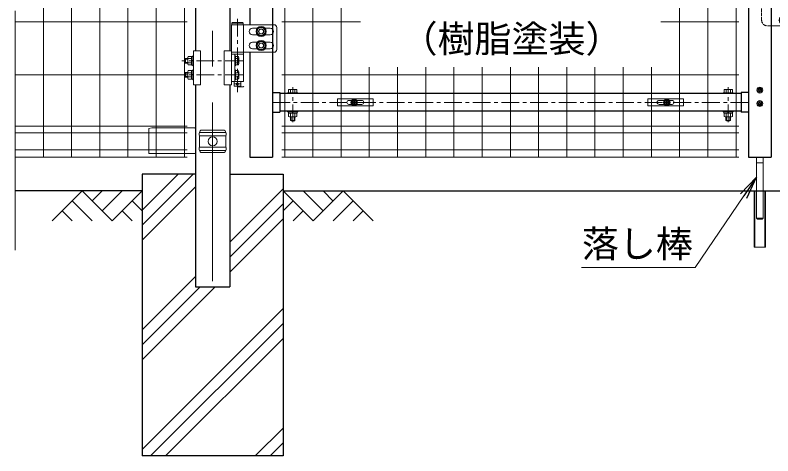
# Model space of a CAD drawing. Units: millimetres, scale not verified. Extents: x -4200 to 4200, y -2970 to 2970.
# Drawn here: x -172 to 1171, y -453 to 329 of the extents above; entities that cross this region are included whole.
import ezdxf
from ezdxf.enums import TextEntityAlignment as Align

# ---------------------------------------------------------------- set-up
doc = ezdxf.new("R2010")
doc.units = ezdxf.units.MM
doc.header["$LTSCALE"] = 10
doc.linetypes.add('DASHED', pattern=[7.5, 6, -1.5])
doc.linetypes.add('USER1', pattern=[50.8, 31.75, -6.35, 6.35, -6.35])
for name, color, linetype, lineweight in [('0-0_D-STR-TXT', 7, 'Continuous', 13), ('0-1_D-STR4', 7, 'Continuous', 25), ('0-2_D-STR-DIM', 7, 'Continuous', 13), ('0-4_Defpoints', 6, 'Continuous', 25), ('0-5_D-BGD', 7, 'Continuous', 25), ('0-6_D-STR1', 1, 'Continuous', 25), ('0-7_D-BMK', 2, 'USER1', 13), ('0-8_D-STR3', 3, 'Continuous', 13), ('0-A_D-DCR-HCH', 7, 'Continuous', 13), ('0-B_D-STR2', 7, 'Continuous', 13)]:
    doc.layers.add(name, color=color, linetype=linetype, lineweight=lineweight)
doc.layers.add('0-3_0', color=7, linetype='Continuous')
doc.styles.add('ＭＳ ゴシック', font='')
doc.styles.get('ＭＳ ゴシック').set_extended_font_data('MS Gothic')

# ---------------------------------------------------------------- blocks, each defined once
blk = doc.blocks.new('U40')
at = {"layer": '0-4_Defpoints'}
for centre in [(1950, 1272), (7490, 1272)]:
    blk.add_circle(centre, 40, dxfattribs=at)
at = {"layer": '0-6_D-STR1'}
for p, q in [((500, 5150), (500, 300)), ((100, 4275), (100, 2650)), ((8940, 3720), (8940, 300)), ((9340, 3560), (9340, 300)), ((100, 2160), (100, 300)), ((500, 1447), (630, 1447)), ((630, 1447), (630, 1097)), ((8810, 1427), (630, 1427)), ((8810, 1447), (8810, 1097)), ((8940, 1447), (8810, 1447)), ((500, 1097), (630, 1097)), ((8810, 1117), (630, 1117)), ((8940, 1097), (8810, 1097)), ((100, 300), (500, 300)), ((8940, 300), (9340, 300))]:
    blk.add_line(p, q, dxfattribs=at)
at = {"layer": '0-7_D-BMK'}
for p, q in [((-119.5, 2755.4), (-119.5, 1450.6)), ((-21.5, 2010), (-1107.5, 2010)), ((-21.5, 1760), (-1107.5, 1760)), ((-169.5, 1600), (-69.5, 1600)), ((860, 918.5), (860, 1539.4)), ((8580, 918.5), (8580, 1539.4)), ((8940, 1272), (500, 1272))]:
    blk.add_line(p, q, dxfattribs=at)
at = {"layer": '0-8_D-STR3'}
for p, q in [((-209.5, 2690), (-219.5, 2680)), ((-209.5, 2690), (-29.5, 2690)), ((-29.5, 2690), (-19.5, 2680)), ((-228, 2650), (-228, 1585)), ((-228, 2650), (-11, 2650)), ((-228, 2650), (-11, 2650)), ((-219.5, 2680), (-19.5, 2680)), ((-219.5, 2650), (-219.5, 2680)), ((-219.5, 2650), (-19.5, 2650)), ((-19.5, 2650), (-19.5, 2680)), ((-11, 2160), (-11, 2650)), ((-11, 2650), (527.6, 2650)), ((232.9, 2590), (147.6, 2590)), ((367.1, 2590), (457.6, 2590)), ((577.6, 2600), (577.6, 2210)), ((232.9, 2470), (147.6, 2470)), ((367.1, 2470), (457.6, 2470)), ((232.9, 2340), (147.6, 2340)), ((367.1, 2340), (457.6, 2340)), ((-897.2, 2185), (-897.2, 1585)), ((-897.2, 2185), (-772.2, 2185)), ((-772.2, 2185), (-772.2, 1585)), ((-353, 2185), (-353, 1585)), ((-228, 2185), (-353, 2185)), ((-228, 2160), (-11, 2160)), ((-228, 2160), (-11, 2160)), ((-14.5, 2160), (-224.5, 2160)), ((-224.5, 2130), (-224.5, 2160)), ((-14.5, 2130), (-14.5, 2160)), ((-11, 2160), (527.6, 2160)), ((232.9, 2220), (147.6, 2220)), ((367.1, 2220), (457.6, 2220)), ((-1042, 2050), (-1052, 2040)), ((-998.2, 2050), (-1042, 2050)), ((-998.2, 2067.8), (-998.2, 1952.3)), ((-933.2, 2085), (-991.2, 2085)), ((-933.2, 2047.5), (-991.2, 2047.5)), ((-933.2, 2085), (-933.2, 1935)), ((-913.2, 2020.7), (-933.2, 2009.1)), ((-897.2, 2100), (-913.2, 2100)), ((-913.2, 2100), (-913.2, 1920)), ((-913.2, 2087), (-913.2, 1933)), ((-897.2, 1920), (-897.2, 2100)), ((-11, 2130), (-228, 2130)), ((-224.5, 2130), (-14.5, 2130)), ((-168, 1640), (-168, 2130)), ((-152, 1920), (-152, 2100)), ((-107.8, 2085), (-152, 2085)), ((-152, 2085), (-152, 1935)), ((-107.8, 2047.6), (-152, 2047.6)), ((-97, 2066.3), (-97, 1953.7)), ((-11, 1640), (-11, 2130)), ((-998.2, 1980), (-1052, 1980)), ((-998.2, 1970), (-1042, 1970)), ((-933.2, 1972.5), (-991.2, 1972.5)), ((-933.2, 1935), (-991.2, 1935)), ((-913.2, 2013.8), (-933.2, 2002.2)), ((-913.2, 1933), (-933.2, 1933)), ((-897.2, 1920), (-913.2, 1920)), ((-152, 1920), (-168, 1920)), ((-107.8, 1972.4), (-152, 1972.4)), ((-107.8, 1935), (-152, 1935)), ((-1042, 1800), (-1052, 1790)), ((-998.2, 1800), (-1042, 1800)), ((-998.2, 1817.8), (-998.2, 1702.3)), ((-933.2, 1835), (-991.2, 1835)), ((-933.2, 1797.5), (-991.2, 1797.5)), ((-933.2, 1835), (-933.2, 1685)), ((-913.2, 1770.7), (-933.2, 1759.1)), ((-913.2, 1763.8), (-933.2, 1752.2)), ((-897.2, 1850), (-913.2, 1850)), ((-913.2, 1850), (-913.2, 1670)), ((-913.2, 1837), (-913.2, 1683)), ((-897.2, 1670), (-897.2, 1850)), ((-152, 1670), (-152, 1850)), ((-107.8, 1835), (-152, 1835)), ((-152, 1835), (-152, 1685)), ((-107.8, 1797.6), (-152, 1797.6)), ((-97, 1816.3), (-97, 1703.7)), ((-998.2, 1730), (-1052, 1730)), ((-998.2, 1720), (-1042, 1720)), ((-933.2, 1722.5), (-991.2, 1722.5)), ((-933.2, 1685), (-991.2, 1685)), ((-913.2, 1683), (-933.2, 1683)), ((-897.2, 1670), (-913.2, 1670)), ((-228, 1640), (-11, 1640)), ((-179.5, 1640), (-179.5, 1560)), ((-152, 1670), (-168, 1670)), ((-107.8, 1722.4), (-152, 1722.4)), ((-107.8, 1685), (-152, 1685)), ((-59.5, 1640), (-59.5, 1560)), ((-897.2, 1585), (-772.2, 1585)), ((-228, 1585), (-353, 1585)), ((-59.5, 1560), (-179.5, 1560)), ((-114.5, 1550), (-124.5, 1560)), ((-14.5, 1550), (-114.5, 1550)), ((-4.5, 1560), (-14.5, 1550)), ((785, 1443), (785, 1497.5)), ((916.3, 1503), (803.8, 1503)), ((822.5, 1443), (822.5, 1497.5)), ((897.5, 1443), (897.5, 1497.5)), ((935, 1443), (935, 1497.5)), ((8505, 1443), (8505, 1497.5)), ((8523.7, 1503), (8636.2, 1503)), ((8542.5, 1443), (8542.5, 1497.5)), ((8617.5, 1443), (8617.5, 1497.5)), ((8655, 1443), (8655, 1497.5)), ((9121.5, 1485.8), (9108.5, 1486.1)), ((9136.1, 1521.5), (9135.8, 1508.5)), ((9136.1, 1521.5), (9144, 1521.5)), ((9144, 1521.5), (9144.2, 1508.5)), ((9158.5, 1494.2), (9171.5, 1494)), ((9158.5, 1485.8), (9171.5, 1486.1)), ((9171.5, 1494), (9171.5, 1486.1)), ((770, 1443), (770, 1427)), ((770, 1443), (950, 1443)), ((770, 1427), (950, 1427)), ((935, 1443), (785, 1443)), ((950, 1443), (950, 1427)), ((8490, 1443), (8490, 1427)), ((8670, 1443), (8490, 1443)), ((8670, 1427), (8490, 1427)), ((8505, 1443), (8655, 1443)), ((8670, 1443), (8670, 1427)), ((9136.1, 1458.5), (9135.8, 1471.5)), ((9136.1, 1458.5), (9144, 1458.5)), ((9144, 1458.5), (9144.2, 1471.5)), ((9121.5, 1254.2), (9108.5, 1254)), ((9108.5, 1254), (9108.5, 1246.1)), ((9121.5, 1245.8), (9108.5, 1246.1)), ((9136.1, 1281.5), (9135.8, 1268.5)), ((9136.1, 1218.5), (9135.8, 1231.5)), ((9136.1, 1281.5), (9144, 1281.5)), ((9136.1, 1218.5), (9144, 1218.5)), ((9144, 1281.5), (9144.2, 1268.5)), ((9144, 1218.5), (9144.2, 1231.5)), ((9158.5, 1254.2), (9171.5, 1254)), ((9158.5, 1245.8), (9171.5, 1246.1)), ((9171.5, 1254), (9171.5, 1246.1)), ((770, 1117), (770, 1101)), ((770, 1117), (950, 1117)), ((770, 1101), (950, 1101)), ((785, 1081), (785, 1021.5)), ((822.5, 1081), (822.5, 1021.5)), ((863.8, 1081), (852.2, 1101)), ((870.7, 1081), (859.2, 1101)), ((897.5, 1081), (897.5, 1021.5)), ((935, 1081), (935, 1021.5)), ((950, 1117), (950, 1101)), ((8490, 1117), (8490, 1101)), ((8670, 1117), (8490, 1117)), ((8670, 1101), (8490, 1101)), ((8505, 1081), (8505, 1021.5)), ((8542.5, 1081), (8542.5, 1021.5)), ((8569.3, 1081), (8580.8, 1101)), ((8576.2, 1081), (8587.8, 1101)), ((8617.5, 1081), (8617.5, 1021.5)), ((8655, 1081), (8655, 1021.5)), ((8670, 1117), (8670, 1101)), ((803.8, 1016), (916.3, 1016)), ((820, 953), (820, 1016)), ((820, 953), (830, 943)), ((820, 953), (900, 953)), ((830, 943), (830, 1016)), ((890, 943), (830, 943)), ((890, 943), (890, 1016)), ((890, 943), (900, 953)), ((900, 953), (900, 1016)), ((8636.2, 1016), (8523.7, 1016)), ((8540, 953), (8540, 1016)), ((8550, 943), (8540, 953)), ((8620, 953), (8540, 953)), ((8550, 943), (8550, 1016)), ((8550, 943), (8610, 943)), ((8610, 943), (8610, 1016)), ((8620, 953), (8610, 943)), ((8620, 953), (8620, 1016)), ((9080, 300), (9080, -780.4)), ((9200, 300), (9200, -780.4)), ((9200, 200), (9080, 200)), ((9040, -300), (9240, -300)), ((9040, -1300), (9040, -300)), ((9052, -1300), (9052, -300)), ((9228, -1300), (9228, -300)), ((9240, -1300), (9240, -300)), ((9080, -780.4), (9200, -780.4)), ((9080, -780.4), (9100, -800.4)), ((9180, -800.4), (9100, -800.4)), ((9180, -800.4), (9100, -800.4)), ((9180, -800.4), (9200, -780.4)), ((9240, -1300), (9040, -1300))]:
    blk.add_line(p, q, dxfattribs=at)
for points in [[(300, 2611), (370.2, 2570.5), (370.2, 2489.5), (300, 2449), (229.9, 2489.5), (229.9, 2570.5)], [(300, 2361), (370.2, 2320.5), (370.2, 2239.5), (300, 2199), (229.9, 2239.5), (229.9, 2320.5)]]:
    blk.add_lwpolyline(points, close=True, dxfattribs=at)
for points in [[(-1042, 2050), (-1042, 1970), (-1052, 1980)], [(-998.2, 2040), (-1052, 2040), (-1052, 1980)], [(-913.2, 2087), (-933.2, 2087), (-933.2, 1933)], [(-152, 2100), (-168, 2100), (-168, 1920)], [(-1042, 1800), (-1042, 1720), (-1052, 1730)], [(-998.2, 1790), (-1052, 1790), (-1052, 1730)], [(-913.2, 1837), (-933.2, 1837), (-933.2, 1683)], [(-152, 1850), (-168, 1850), (-168, 1670)], [(9121.5, 1494.2), (9108.5, 1494), (9108.5, 1486.1)], [(937, 1081), (783, 1081), (783, 1101)], [(937, 1081), (937, 1101), (783, 1101)], [(8503, 1081), (8657, 1081), (8657, 1101)], [(8503, 1081), (8503, 1101), (8657, 1101)]]:
    blk.add_lwpolyline(points, dxfattribs=at)
for centre, radius in [((300, 2530), 90), ((300, 2530), 90), ((300, 2530), 70.3), ((300, 2530), 45), ((300, 2530), 40), ((300, 2530), 40), ((300, 2280), 90), ((300, 2280), 90), ((300, 2280), 70.3), ((300, 2280), 45), ((300, 2280), 40), ((300, 2280), 40), ((-119.5, 1600), 20), ((9140, 1490), 52.5), ((9140, 1490), 35), ((9140, 1250), 52.5), ((9140, 1250), 35)]:
    blk.add_circle(centre, radius, dxfattribs=at)
for centre, radius, start, end in [((147.6, 2530), 60, 90, 270), ((457.6, 2530), 60, 270, 90), ((527.6, 2600), 50, 0, 90), ((147.6, 2280), 60, 90, 270), ((457.6, 2280), 60, 270, 90), ((527.6, 2210), 50, 270, 0), ((-969.8, 2066.3), 28.5, 138.83491, 221.16509), ((-894.3, 2010), 104, 158.85295, 201.14705), ((-118.6, 2066.3), 21.6, 300, 60), ((-167.8, 2010), 70.8, 327.93138, 32.06862), ((-969.7, 1953.8), 28.5, 138.86505, 221.13495), ((-118.6, 1953.7), 21.6, 300, 60), ((-969.8, 1816.3), 28.5, 138.83491, 221.16509), ((-894.3, 1760), 104, 158.85295, 201.14705), ((-118.6, 1816.3), 21.6, 300, 60), ((-167.8, 1760), 70.8, 327.93138, 32.06862), ((-969.7, 1703.8), 28.5, 138.86505, 221.13495), ((-118.6, 1703.7), 21.6, 300, 60), ((803.8, 1468.5), 34.5, 57.13278, 122.86722), ((860, 1373.1), 129.9, 73.22135, 106.77865), ((916.3, 1468.5), 34.5, 57.13278, 122.86722), ((8523.7, 1468.5), 34.5, 57.13278, 122.86722), ((8580, 1373.1), 129.9, 73.22135, 106.77865), ((8636.2, 1468.5), 34.5, 57.13278, 122.86722), ((9121, 1509.1), 14.9, 270, 0), ((9121, 1471), 14.9, 0, 90), ((9159.1, 1509.1), 14.9, 180, 270), ((9159.1, 1471), 14.9, 90, 180), ((9121, 1269.1), 14.9, 270, 0), ((9121, 1231), 14.9, 0, 90), ((9159.1, 1269.1), 14.9, 180, 270), ((9159.1, 1231), 14.9, 90, 180), ((803.8, 1050.5), 34.5, 237.13278, 302.86722), ((860, 1145.9), 129.9, 253.22135, 286.77865), ((916.3, 1050.5), 34.5, 237.13278, 302.86722), ((8523.7, 1050.5), 34.5, 237.13278, 302.86722), ((8580, 1145.9), 129.9, 253.22135, 286.77865), ((8636.2, 1050.5), 34.5, 237.13278, 302.86722)]:
    blk.add_arc(centre, radius, start, end, dxfattribs=at)
blk = doc.blocks.new('A$Cc5bff5c2')
at = {"layer": '0-8_D-STR3'}
for p, q in [((-297.7, 60), (337.3, 60)), ((-297.7, -60), (-297.7, 60)), ((-95.2, 35), (-45.6, 35)), ((-18.5, 4.2), (-31.5, 3.9)), ((-31.5, 3.9), (-31.5, -4)), ((-4, 31.5), (-4.2, 18.5)), ((-4, 31.5), (4, 31.5)), ((4, 31.5), (4.2, 18.5)), ((18.5, 4.2), (31.5, 3.9)), ((31.5, 3.9), (31.5, -4)), ((45.6, 35), (134.8, 35)), ((-95.2, -35), (-45.6, -35)), ((-18.5, -4.2), (-31.5, -4)), ((-4, -31.5), (-4.2, -18.5)), ((18.5, -4.2), (31.5, -4)), ((45.6, -35), (134.8, -35))]:
    blk.add_line(p, q, dxfattribs=at)
for points in [[(-297.7, -60), (337.3, -60), (337.3, 60)], [(-4, -31.5), (4, -31.5), (4.2, -18.5)]]:
    blk.add_lwpolyline(points, dxfattribs=at)
for radius in [57.5, 52.5]:
    blk.add_circle((0, 0), radius, dxfattribs=at)
for centre, radius, start, end in [((-95.2, 0), 35, 90, 270), ((-19.1, 19), 14.9, 270, 0), ((19.1, 19), 14.9, 180, 270), ((134.8, 0), 35, 270, 90), ((-19.1, -19), 14.9, 0, 90), ((19.1, -19), 14.9, 90, 180)]:
    blk.add_arc(centre, radius, start, end, dxfattribs=at)
blk = doc.blocks.new('A$C5ba32ecb')
at = {"layer": '0-8_D-STR3'}
for p, q in [((-337.5, 60), (297.5, 60)), ((-337.5, -60), (-337.5, 60)), ((-135, 35), (-45.6, 35)), ((-18.5, 4.2), (-31.5, 3.9)), ((-31.5, 3.9), (-31.5, -4)), ((-4, 31.5), (-4.2, 18.5)), ((-4, 31.5), (4, 31.5)), ((4, 31.5), (4.2, 18.5)), ((18.5, 4.2), (31.5, 3.9)), ((31.5, 3.9), (31.5, -4)), ((45.6, 35), (95, 35)), ((-135, -35), (-45.6, -35)), ((-18.5, -4.2), (-31.5, -4)), ((-4, -31.5), (-4.2, -18.5)), ((18.5, -4.2), (31.5, -4)), ((45.6, -35), (95, -35))]:
    blk.add_line(p, q, dxfattribs=at)
for points in [[(-337.5, -60), (297.5, -60), (297.5, 60)], [(-4, -31.5), (4, -31.5), (4.2, -18.5)]]:
    blk.add_lwpolyline(points, dxfattribs=at)
for radius in [57.5, 52.5]:
    blk.add_circle((0, 0), radius, dxfattribs=at)
for centre, radius, start, end in [((-135, 0), 35, 90, 270), ((-19.1, 19), 14.9, 270, 0), ((19.1, 19), 14.9, 180, 270), ((95, 0), 35, 270, 90), ((-19.1, -19), 14.9, 0, 90), ((19.1, -19), 14.9, 90, 180)]:
    blk.add_arc(centre, radius, start, end, dxfattribs=at)
blk = doc.blocks.new('A$C85983226')
at = {"layer": '0-7_D-BMK'}
for p, q in [((-70, 0), (554, 0)), ((-70, -300), (554, -300))]:
    blk.add_line(p, q, dxfattribs=at)
at = {"layer": '0-8_D-STR3', "linetype": 'DASHED'}
for p, q in [((-368, -300), (-368, 0)), ((-268, 100), (-200, 100)), ((-200, -400), (-268, -400))]:
    blk.add_line(p, q, dxfattribs=at)
at = {"layer": '0-8_D-STR3'}
for p, q in [((-200, 100), (0, 100)), ((-31.3, 51.8), (-16, 51.8)), ((-16, 62.5), (-16, -62.5)), ((-16, 62.5), (0, 62.5)), ((-16, 51.8), (-16, -51.8)), ((0, 100), (0, -400)), ((0, 62.5), (0, -62.5)), ((400, 100), (400, -400)), ((432, 100), (400, 100)), ((432, 100), (432, -400)), ((432, 62.5), (432, -62.5)), ((432, 62.5), (448, 62.5)), ((448, 62.5), (448, -62.5)), ((448, 8), (463.8, -1.1)), ((448, 1.1), (463.8, -8)), ((463.8, 57.5), (463.8, -57.5)), ((505.6, 57.5), (463.8, 57.5)), ((505.6, 29.1), (463.8, 29.1)), ((513.8, 43.3), (513.8, -43.3)), ((527, 30), (513.8, 30)), ((534, 23), (513.8, 23)), ((527, -30), (527, 30)), ((534, 23), (527, 30)), ((534, -23), (534, 23)), ((-31.6, -51.8), (-16, -51.8)), ((-16, -62.5), (0, -62.5)), ((432, -62.5), (448, -62.5)), ((505.6, -29.1), (463.8, -29.1)), ((505.6, -57.5), (463.8, -57.5)), ((534, -23), (513.8, -23)), ((527, -30), (513.8, -30)), ((534, -23), (527, -30)), ((-31.3, -248.2), (-16, -248.2)), ((-16, -237.5), (-16, -362.5)), ((-16, -237.5), (0, -237.5)), ((-16, -248.2), (-16, -351.8)), ((0, -237.5), (0, -362.5)), ((432, -237.5), (432, -362.5)), ((432, -237.5), (448, -237.5)), ((448, -237.5), (448, -362.5)), ((463.8, -242.5), (463.8, -357.5)), ((505.6, -242.5), (463.8, -242.5)), ((513.8, -256.7), (513.8, -343.3)), ((-200, -400), (0, -400)), ((-31.6, -351.8), (-16, -351.8)), ((-16, -362.5), (0, -362.5)), ((432, -400), (400, -400)), ((432, -362.5), (448, -362.5)), ((448, -292), (463.8, -301.1)), ((448, -298.9), (463.8, -308)), ((505.6, -270.9), (463.8, -270.9)), ((505.6, -329.1), (463.8, -329.1)), ((505.6, -357.5), (463.8, -357.5)), ((527, -270), (513.8, -270)), ((534, -277), (513.8, -277)), ((534, -323), (513.8, -323)), ((527, -330), (513.8, -330)), ((527, -330), (527, -270)), ((534, -277), (527, -270)), ((534, -323), (527, -330)), ((534, -323), (534, -277))]:
    blk.add_line(p, q, dxfattribs=at)
for points in [[(448, -61), (463.8, -61), (463.8, 61), (448, 61)], [(448, -361), (463.8, -361), (463.8, -239), (448, -239)]]:
    blk.add_lwpolyline(points, close=True, dxfattribs=at)
at = {"layer": '0-8_D-STR3', "linetype": 'DASHED'}
for centre, start, end in [((-268, 0), 90, 180), ((-268, -300), 180, 270)]:
    blk.add_arc(centre, 100, start, end, dxfattribs=at)
at = {"layer": '0-8_D-STR3'}
for centre, radius, start, end in [((85, -0.7), 140, 163.92714, 195.41383), ((-31.3, 32.8), 19, 90, 163.92714), ((497.4, 43.3), 16.4, 300, 60), ((458, 0), 55.8, 328.543, 31.457), ((-31.6, -32.8), 19, 195.41383, 270), ((497.4, -43.3), 16.4, 300, 60), ((85, -300.7), 140, 163.92714, 195.41383), ((-31.3, -267.2), 19, 90, 163.92714), ((497.4, -256.7), 16.4, 300, 60), ((-31.6, -332.8), 19, 195.41383, 270), ((458, -300), 55.8, 328.543, 31.457), ((497.4, -343.3), 16.4, 300, 60)]:
    blk.add_arc(centre, radius, start, end, dxfattribs=at)
blk = doc.blocks.new('_Open')
at = {"layer": '0-3_0'}
blk.add_line((-10, 1.667), (0, 0), dxfattribs=at)
blk.add_lwpolyline([(-10, -1.667), (0, 0), (-10, 0)], dxfattribs=at)

msp = doc.modelspace()

# ---------------------------------------------------------------- linework, layer by layer
at = {"layer": '0-0_D-STR-TXT'}
msp.add_lwpolyline([(832.07, -118.42), (1033.55, -118.42), (1119.75, 8.25)], dxfattribs=at)
at = {"layer": '0-1_D-STR4'}
for p, q in [((148, 47.09), (53.25, 47.09)), ((53.25, 47.09), (53.25, -452.91)), ((208.5, 47.09), (303.25, 47.09)), ((303.25, 47.09), (303.25, -452.91)), ((303.25, -452.91), (53.25, -452.91))]:
    msp.add_line(p, q, dxfattribs=at)
at = {"layer": '0-5_D-BGD'}
for p, q in [((53.25, 17.09), (-171.75, 17.09)), ((303.25, 17.09), (2053.25, 17.09))]:
    msp.add_line(p, q, dxfattribs=at)
at = {"layer": '0-6_D-STR1'}
for p, q in [((148, 351.59), (148, 265.59)), ((208.5, 351.59), (208.5, 265.59)), ((148, 205.59), (148, -152.91)), ((208.5, 205.59), (208.5, -152.91)), ((148, 83.71), (148, -152.91)), ((148, -152.91), (208.5, -152.91))]:
    msp.add_line(p, q, dxfattribs=at)
at = {"layer": '0-7_D-BMK'}
msp.add_line((178.25, 682.33), (178.25, -163.48), dxfattribs=at)
at = {"layer": '0-8_D-STR3'}
for p, q in [((70.25, 129.09), (65.25, 128.09)), ((65.25, 128.09), (65.25, 84.28)), ((70.25, 129.09), (146.13, 129.09)), ((146.13, 129.09), (148, 128.17)), ((155.05, 121.09), (201.46, 121.09)), ((159.05, 125.09), (197.46, 125.09)), ((155.05, 115.09), (155.05, 95.09)), ((155.05, 115.09), (201.46, 115.09)), ((201.46, 115.09), (201.46, 95.09)), ((155.05, 95.09), (201.46, 95.09)), ((146.05, 83.28), (66.25, 83.28)), ((148, 83.69), (146.05, 83.28)), ((155.05, 89.09), (201.46, 89.09)), ((159.05, 85.09), (197.46, 85.09))]:
    msp.add_line(p, q, dxfattribs=at)
msp.add_circle((178.25, 105.09), 8, dxfattribs=at)
for centre, radius, start, end in [((160.3, 118.09), 6.05, 150.26731, 209.73269), ((159.05, 121.09), 4, 90, 180), ((197.46, 121.09), 4, 0, 90), ((196.21, 118.09), 6.05, 330.26731, 29.73269), ((160.33, 92.09), 6.07, 150.37394, 209.62606), ((196.18, 92.09), 6.07, 330.37394, 29.62606), ((66.25, 84.28), 1, 180, 270), ((159.05, 89.09), 4, 180, 270), ((197.46, 89.09), 4, 270, 0)]:
    msp.add_arc(centre, radius, start, end, dxfattribs=at)
at = {"layer": '0-A_D-DCR-HCH'}
for p, q in [((53.25, -43.62), (143.97, 47.09)), ((53.25, -17.1), (117.45, 47.09)), ((-53.17, 17.09), (-106.38, -36.12)), ((-53.17, 17.09), (0.04, -36.12)), ((-35.43, -0.64), (-17.69, 17.09)), ((-17.69, -18.38), (17.78, 17.09)), ((0.04, -36.12), (53.25, 17.09)), ((53.25, -70.14), (148, 24.61)), ((208.5, -73.98), (303.25, 20.77)), ((356.47, -36.12), (303.25, 17.09)), ((374.2, -18.38), (338.73, 17.09)), ((409.68, 17.09), (356.47, -36.12)), ((392.03, -0.74), (374.2, 17.09)), ((409.68, 17.09), (462.89, -36.12)), ((-70.91, -0.64), (-35.27, -36.12)), ((35.52, -0.64), (53.25, -18.3)), ((208.5, -100.5), (303.25, -5.75)), ((320.99, -0.64), (303.25, -18.3)), ((427.42, -0.64), (391.78, -36.12)), ((-88.64, -18.38), (-70.83, -36.12)), ((17.78, -18.38), (35.6, -36.12)), ((338.73, -18.38), (320.91, -36.12)), ((445.15, -18.38), (427.33, -36.12)), ((208.5, -127.02), (303.25, -32.27)), ((53.25, -229.23), (148, -134.48)), ((53.25, -282.27), (182.62, -152.91)), ((53.25, -255.75), (156.1, -152.91)), ((53.25, -441.37), (303.25, -191.37)), ((68.23, -452.91), (303.25, -217.88)), ((94.75, -452.91), (303.25, -244.4)), ((253.85, -452.91), (303.25, -403.5)), ((280.36, -452.91), (303.25, -430.02))]:
    msp.add_line(p, q, dxfattribs=at)
at = {"layer": '0-B_D-STR2'}
for p, q in [((-121.75, 647.09), (-121.75, 77.09)), ((-71.75, 647.09), (-71.75, 77.09)), ((-21.75, 647.09), (-21.75, 77.09)), ((28.25, 647.09), (28.25, 77.09)), ((78.25, 647.09), (78.25, 77.09)), ((306, 647.09), (306, 77.09)), ((356, 647.09), (356, 77.09)), ((406, 647.09), (406, 77.09)), ((1006, 647.09), (1006, 77.09)), ((1056, 647.09), (1056, 77.09)), ((1106, 647.09), (1106, 77.09)), ((128.25, 351.59), (128.25, 77.09)), ((-171.75, -87.73), (-171.75, 336.44)), ((133.25, 317.09), (-171.75, 317.09)), ((440.6, 317.09), (301, 317.09)), ((1111, 317.09), (972.7, 317.09)), ((456, 236.7), (456, 77.09)), ((506, 236.7), (506, 77.09)), ((556, 236.7), (556, 77.09)), ((606, 236.7), (606, 77.09)), ((656, 236.7), (656, 77.09)), ((706, 236.7), (706, 77.09)), ((756, 236.7), (756, 77.09)), ((806, 236.7), (806, 77.09)), ((856, 236.7), (856, 77.09)), ((906, 236.7), (906, 77.09)), ((956, 236.7), (956, 77.09)), ((133.25, 223.09), (-171.75, 223.09)), ((1111, 223.09), (301, 223.09)), ((133.25, 131.85), (-171.75, 131.85)), ((1111, 131.85), (301, 131.85)), ((133.25, 119.99), (-171.75, 119.99)), ((1111, 119.99), (301, 119.99)), ((133.25, 90.19), (-171.75, 90.19)), ((1111, 90.19), (301, 90.19)), ((133.25, 77.09), (-171.75, 77.09)), ((1111, 77.09), (301, 77.09))]:
    msp.add_line(p, q, dxfattribs=at)

# ---------------------------------------------------------------- block references
at = {"layer": '0-0_D-STR-TXT', "xscale": 4, "yscale": 4, "rotation": 55.76294}
msp.add_blockref('_Open', (1142.25, 41.32), dxfattribs=at)
at = {"layer": '0-2_D-STR-DIM', "xscale": 0.1, "yscale": 0.1}
for name, p in [('U40', (234.25, 47.09)), ('A$C85983226', (1188.26, 350.09)), ('A$Cc5bff5c2', (429.28, 174.29)), ('A$C5ba32ecb', (983.26, 174.29))]:
    msp.add_blockref(name, p, dxfattribs=at)

# ---------------------------------------------------------------- texts
at = {"layer": '0-0_D-STR-TXT', "style": 'ＭＳ ゴシック'}
for s, p in [('（樹脂塗装）', (511.33, 248.64)), ('落し棒', (832.72, -115.06))]:
    msp.add_text(s, height=48.09, dxfattribs=at).set_placement(p, align=Align.BOTTOM_LEFT)

doc.saveas('drawing.dxf')
